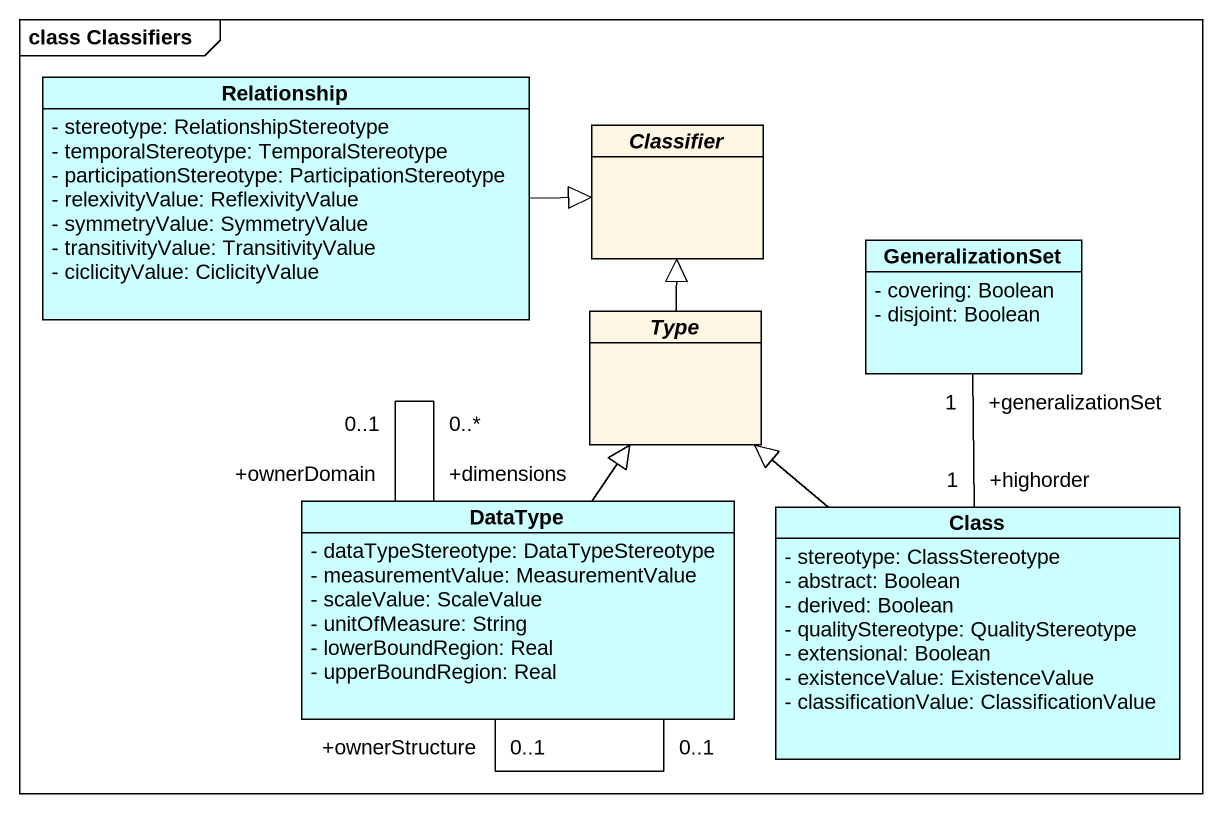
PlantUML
@startuml
mainframe class Classifiers
hide circle
hide empty members
skinparam classAttributeIconSize 0
class Relationship #CCFFFF {
  - stereotype: RelationshipStereotype
  - temporalStereotype: TemporalStereotype
  - participationStereotype: ParticipationStereotype
  - relexivityValue: ReflexivityValue
  - symmetryValue: SymmetryValue
  - transitivityValue: TransitivityValue
  - ciclicityValue: CiclicityValue
}
abstract class Classifier
class GeneralizationSet #CCFFFF {
  - covering: Boolean
  - disjoint: Boolean
}
abstract class Type
class DataType #CCFFFF {
  - dataTypeStereotype: DataTypeStereotype
  - measurementValue: MeasurementValue
  - scaleValue: ScaleValue
  - unitOfMeasure: String
  - lowerBoundRegion: Real
  - upperBoundRegion: Real
}
class "Class" as Class_ #CCFFFF {
  - stereotype: ClassStereotype
  - abstract: Boolean
  - derived: Boolean
  - qualityStereotype: QualityStereotype
  - extensional: Boolean
  - existenceValue: ExistenceValue
  - classificationValue: ClassificationValue
}
Relationship -right-|> Classifier
Type -up-|> Classifier
DataType -up-|> Type
DataType "+dimensions\n0..*" -- "+ownerDomain\n0..1" DataType
DataType "+ownerStructure\n0..1" -- "0..1" DataType
Class_ "+highorder\n1" -up- "+generalizationSet\n1" GeneralizationSet
Class_ -up-|> Type
@enduml
